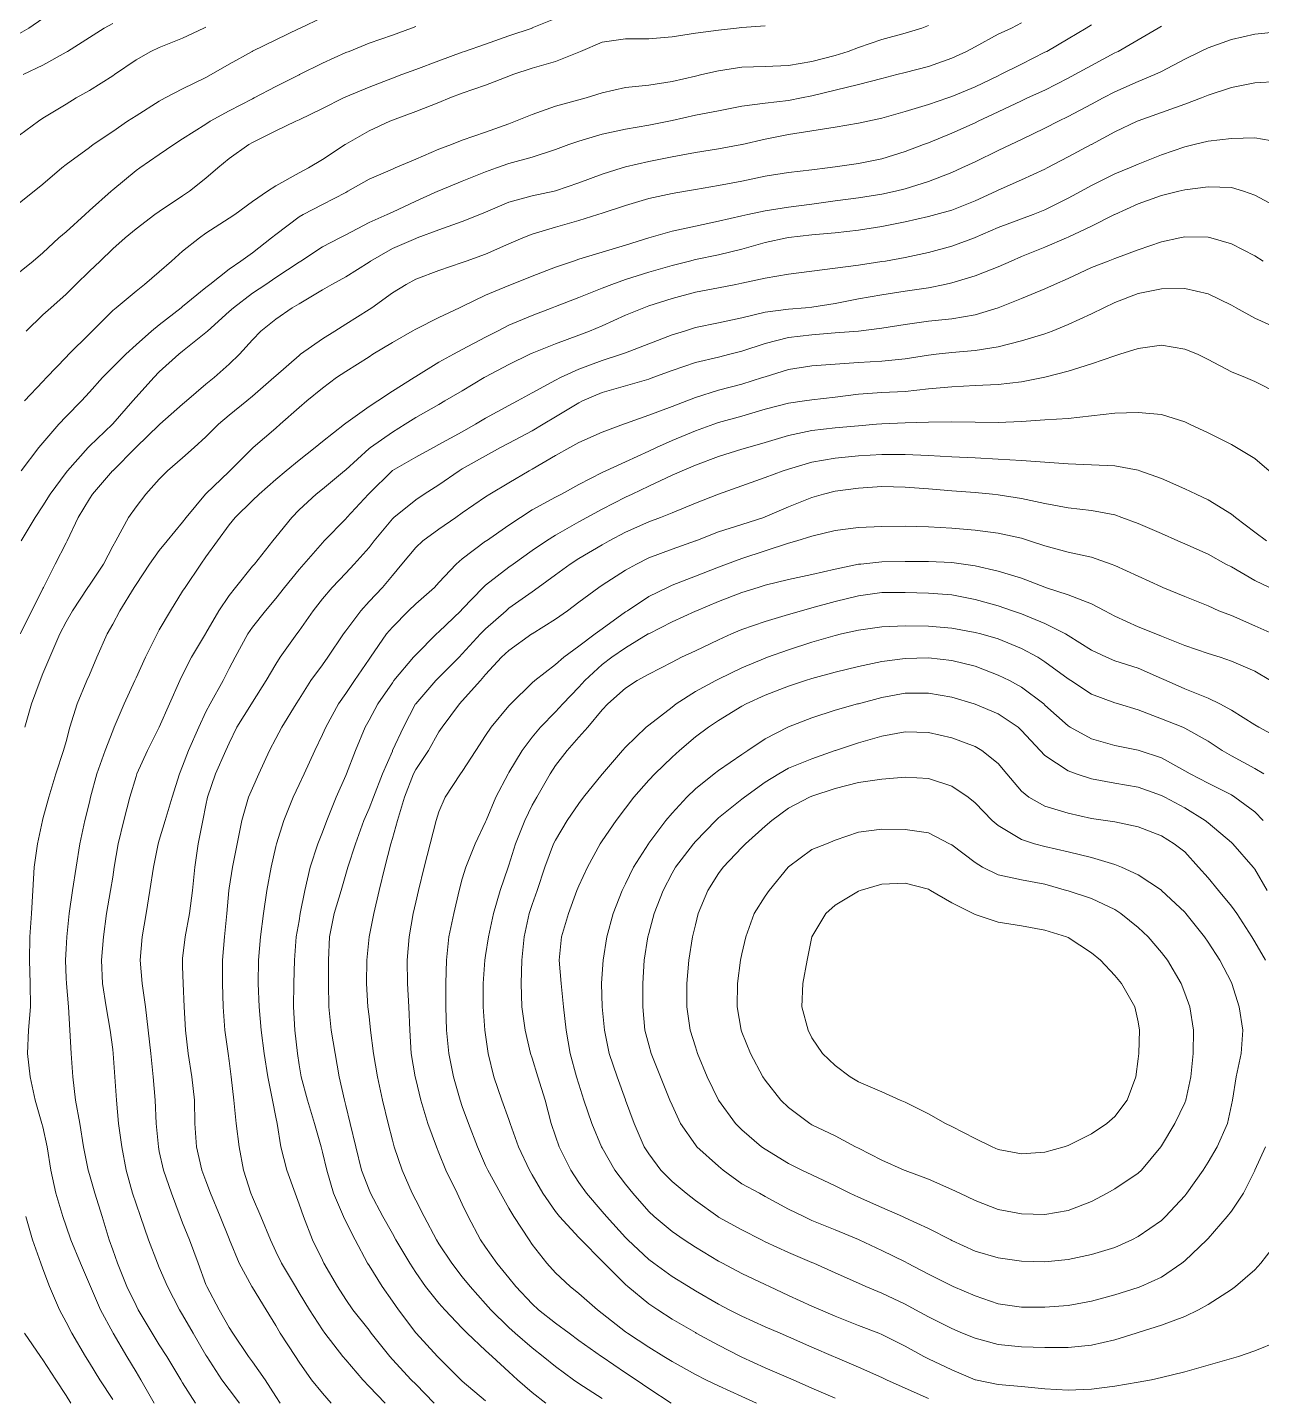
# Model space of a CAD drawing. Header units: centimetres. Extents: x 0 to 642158, y -847 to 649707.
# Drawn here: x 617111.42 to 617137.9, y 620302.39 to 620331.76 of the extents above; entities that cross this region are included whole.
import ezdxf

# ---------------------------------------------------------------- set-up
doc = ezdxf.new("R2010")
doc.units = ezdxf.units.CM
doc.header["$MEASUREMENT"] = 0
doc.layers.add('WAL_topographie 0.5', color=253, linetype='Continuous', lineweight=20)

msp = doc.modelspace()

# ---------------------------------------------------------------- linework, layer by layer
at = {"layer": 'WAL_topographie 0.5'}
for points in [[(617111.25, 620328.003), (617111.566, 620328.25), (617111.75, 620328.404), (617112.157, 620328.75), (617112.25, 620328.819), (617112.75, 620329.189), (617112.831, 620329.25), (617113.25, 620329.534), (617113.569, 620329.75), (617113.75, 620329.867), (617114.25, 620330.182), (617114.374, 620330.25), (617114.75, 620330.446), (617115.25, 620330.691), (617115.359, 620330.75), (617115.75, 620330.976), (617116.245, 620331.25), (617116.25, 620331.253), (617116.75, 620331.496), (617117.25, 620331.739), (617117.271, 620331.75), (617117.75, 620331.976)], [(617111.25, 620331.631), (617111.453, 620331.75), (617111.75, 620331.954)], [(617111.267, 620318.75), (617111.514, 620319.25), (617111.75, 620319.727), (617111.762, 620319.75), (617112.014, 620320.25), (617112.25, 620320.707), (617112.272, 620320.75), (617112.51, 620321.25), (617112.75, 620321.65), (617112.815, 620321.75), (617113.248, 620322.25), (617113.25, 620322.253), (617113.743, 620322.75), (617113.75, 620322.758), (617114.25, 620323.238), (617114.264, 620323.25), (617114.75, 620323.679), (617114.833, 620323.75), (617115.25, 620324.109), (617115.423, 620324.25), (617115.75, 620324.542), (617115.972, 620324.75), (617116.25, 620325.064), (617116.428, 620325.25), (617116.75, 620325.506), (617117.101, 620325.75), (617117.25, 620325.836), (617117.75, 620326.136), (617117.949, 620326.25), (617118.25, 620326.411), (617118.75, 620326.726), (617118.784, 620326.75), (617119.25, 620327.017), (617119.75, 620327.237), (617119.785, 620327.25), (617120.25, 620327.423), (617120.75, 620327.597), (617121.128, 620327.75), (617121.25, 620327.802), (617121.75, 620328.015), (617122.25, 620328.147), (617122.718, 620328.25), (617122.75, 620328.257), (617123.25, 620328.43), (617123.75, 620328.616), (617124.178, 620328.75), (617124.25, 620328.771), (617124.75, 620328.889), (617125.25, 620328.985), (617125.75, 620329.079), (617126.25, 620329.157), (617126.75, 620329.248), (617126.758, 620329.25), (617127.25, 620329.368), (617127.75, 620329.463), (617128.25, 620329.542), (617128.75, 620329.624), (617129.25, 620329.707), (617129.452, 620329.75), (617129.75, 620329.815), (617130.25, 620329.957), (617130.75, 620330.108), (617131.164, 620330.25), (617131.25, 620330.279), (617131.75, 620330.492), (617132.25, 620330.727), (617132.299, 620330.75), (617132.75, 620330.978), (617133.25, 620331.229), (617133.288, 620331.25), (617133.75, 620331.519), (617134.134, 620331.75), (617134.25, 620331.821)], [(617111.285, 620320.75), (617111.585, 620321.25), (617111.75, 620321.498), (617111.906, 620321.75), (617112.25, 620322.216), (617112.277, 620322.25), (617112.724, 620322.75), (617112.75, 620322.776), (617113.243, 620323.25), (617113.25, 620323.257), (617113.679, 620323.75), (617113.75, 620323.83), (617114.132, 620324.25), (617114.25, 620324.372), (617114.666, 620324.75), (617114.75, 620324.818), (617115.25, 620325.221), (617115.28, 620325.25), (617115.75, 620325.666), (617115.838, 620325.75), (617116.25, 620326.064), (617116.536, 620326.25), (617116.75, 620326.399), (617117.25, 620326.727), (617117.288, 620326.75), (617117.75, 620327.053), (617118.126, 620327.25), (617118.25, 620327.313), (617118.75, 620327.575), (617119.138, 620327.75), (617119.25, 620327.803), (617119.75, 620328.034), (617120.226, 620328.25), (617120.25, 620328.261), (617120.75, 620328.465), (617121.25, 620328.666), (617121.482, 620328.75), (617121.75, 620328.846), (617122.25, 620328.983), (617122.75, 620329.141), (617123.037, 620329.25), (617123.25, 620329.325), (617123.75, 620329.472), (617124.25, 620329.582), (617124.75, 620329.665), (617125.181, 620329.75), (617125.25, 620329.764), (617125.75, 620329.878), (617126.25, 620329.974), (617126.75, 620330.071), (617127.25, 620330.141), (617127.75, 620330.196), (617128.03, 620330.25), (617128.25, 620330.293), (617128.75, 620330.415), (617129.25, 620330.536), (617129.75, 620330.669), (617130.075, 620330.75), (617130.25, 620330.793), (617130.75, 620330.925), (617131.25, 620331.103), (617131.568, 620331.25), (617131.75, 620331.346), (617132.25, 620331.616), (617132.536, 620331.75), (617132.75, 620331.864)], [(617111.286, 620322.25), (617111.665, 620322.75), (617111.75, 620322.852), (617112.093, 620323.25), (617112.25, 620323.419), (617112.579, 620323.75), (617112.75, 620323.938), (617113.029, 620324.25), (617113.25, 620324.471), (617113.528, 620324.75), (617113.75, 620324.953), (617114.085, 620325.25), (617114.25, 620325.385), (617114.719, 620325.75), (617114.75, 620325.776), (617115.25, 620326.186), (617115.332, 620326.25), (617115.75, 620326.578), (617116, 620326.75), (617116.25, 620326.927), (617116.656, 620327.25), (617116.75, 620327.324), (617117.25, 620327.702), (617117.333, 620327.75), (617117.75, 620327.966), (617118.25, 620328.225), (617118.296, 620328.25), (617118.75, 620328.511), (617119.25, 620328.724), (617119.311, 620328.75), (617119.75, 620328.935), (617120.25, 620329.154), (617120.517, 620329.25), (617120.75, 620329.341), (617121.25, 620329.519), (617121.75, 620329.698), (617121.891, 620329.75), (617122.25, 620329.896), (617122.75, 620330.074), (617123.25, 620330.208), (617123.41, 620330.25), (617123.75, 620330.358), (617124.25, 620330.474), (617124.75, 620330.521), (617125.25, 620330.602), (617125.75, 620330.719), (617125.889, 620330.75), (617126.25, 620330.833), (617126.75, 620330.908), (617127.25, 620330.922), (617127.75, 620330.946), (617128.25, 620331.034), (617128.75, 620331.16), (617129.03, 620331.25), (617129.25, 620331.33), (617129.75, 620331.506), (617130.25, 620331.638), (617130.607, 620331.75), (617130.75, 620331.806)], [(617111.328, 620330.75), (617111.75, 620330.953), (617112.25, 620331.231), (617112.28, 620331.25), (617112.75, 620331.546), (617113.07, 620331.75), (617113.25, 620331.85)], [(617111.354, 620323.75), (617111.75, 620324.164), (617111.829, 620324.25), (617112.25, 620324.691), (617112.307, 620324.75), (617112.75, 620325.193), (617112.809, 620325.25), (617113.25, 620325.687), (617113.323, 620325.75), (617113.75, 620326.105), (617113.933, 620326.25), (617114.25, 620326.518), (617114.511, 620326.75), (617114.75, 620326.961), (617115.11, 620327.25), (617115.25, 620327.349), (617115.75, 620327.671), (617115.872, 620327.75), (617116.25, 620328.026), (617116.573, 620328.25), (617116.75, 620328.367), (617117.25, 620328.645), (617117.449, 620328.75), (617117.75, 620328.927), (617118.237, 620329.25), (617118.25, 620329.258), (617118.75, 620329.548), (617119.196, 620329.75), (617119.25, 620329.772), (617119.75, 620329.957), (617120.25, 620330.156), (617120.48, 620330.25), (617120.75, 620330.351), (617121.25, 620330.526), (617121.75, 620330.716), (617121.837, 620330.75), (617122.25, 620330.89), (617122.75, 620331.031), (617123.25, 620331.234), (617123.284, 620331.25), (617123.75, 620331.444), (617124.25, 620331.519), (617124.75, 620331.518), (617125.25, 620331.561), (617125.75, 620331.639), (617126.25, 620331.705), (617126.632, 620331.75), (617126.75, 620331.763), (617127.25, 620331.797)], [(617111.392, 620325.25), (617111.75, 620325.595), (617111.919, 620325.75), (617112.25, 620326.043), (617112.46, 620326.25), (617112.75, 620326.536), (617112.983, 620326.75), (617113.25, 620327.013), (617113.515, 620327.25), (617113.75, 620327.442), (617114.153, 620327.75), (617114.25, 620327.817), (617114.75, 620328.147), (617114.895, 620328.25), (617115.25, 620328.526), (617115.505, 620328.75), (617115.75, 620328.952), (617116.171, 620329.25), (617116.25, 620329.296), (617116.75, 620329.543), (617117.176, 620329.75), (617117.25, 620329.784), (617117.75, 620330.023), (617118.2, 620330.25), (617118.25, 620330.272), (617118.75, 620330.485), (617119.25, 620330.677), (617119.45, 620330.75), (617119.75, 620330.861), (617120.25, 620331.047), (617120.75, 620331.232), (617120.8, 620331.25), (617121.25, 620331.407), (617121.75, 620331.585), (617122.247, 620331.75), (617122.25, 620331.751), (617122.75, 620331.954)], [(617111.25, 620326.513), (617111.542, 620326.75), (617111.75, 620326.927), (617112.097, 620327.25), (617112.25, 620327.377), (617112.657, 620327.75), (617112.75, 620327.834), (617113.216, 620328.25), (617113.25, 620328.281), (617113.75, 620328.692), (617113.834, 620328.75), (617114.25, 620329.034), (617114.56, 620329.25), (617114.75, 620329.37), (617115.25, 620329.691), (617115.344, 620329.75), (617115.75, 620329.971), (617116.25, 620330.231), (617116.287, 620330.25), (617116.75, 620330.498), (617117.25, 620330.746), (617117.258, 620330.75), (617117.75, 620330.993), (617118.25, 620331.222), (617118.322, 620331.25), (617118.75, 620331.422), (617119.25, 620331.6), (617119.662, 620331.75), (617119.75, 620331.786)], [(617111.25, 620329.452), (617111.658, 620329.75), (617111.75, 620329.814), (617112.25, 620330.12), (617112.466, 620330.25), (617112.75, 620330.411), (617113.25, 620330.723), (617113.291, 620330.75), (617113.75, 620331.071), (617114.071, 620331.25), (617114.25, 620331.335), (617114.75, 620331.533), (617115.202, 620331.75), (617115.25, 620331.772)], [(617111.362, 620316.75), (617111.511, 620317.25), (617111.69, 620317.75), (617111.75, 620317.899), (617111.898, 620318.25), (617112.117, 620318.75), (617112.25, 620319.01), (617112.384, 620319.25), (617112.718, 620319.75), (617112.75, 620319.799), (617113.051, 620320.25), (617113.25, 620320.632), (617113.314, 620320.75), (617113.592, 620321.25), (617113.75, 620321.476), (617113.964, 620321.75), (617114.25, 620322.069), (617114.426, 620322.25), (617114.75, 620322.53), (617114.996, 620322.75), (617115.25, 620322.977), (617115.522, 620323.25), (617115.75, 620323.446), (617116.126, 620323.75), (617116.25, 620323.849), (617116.707, 620324.25), (617116.75, 620324.292), (617117.25, 620324.727), (617117.281, 620324.75), (617117.75, 620325.085), (617118.014, 620325.25), (617118.25, 620325.398), (617118.75, 620325.709), (617118.812, 620325.75), (617119.25, 620326.072), (617119.544, 620326.25), (617119.75, 620326.36), (617120.25, 620326.547), (617120.75, 620326.718), (617120.835, 620326.75), (617121.25, 620326.897), (617121.75, 620327.119), (617122.051, 620327.25), (617122.25, 620327.33), (617122.75, 620327.475), (617123.25, 620327.619), (617123.659, 620327.75), (617123.75, 620327.78), (617124.25, 620327.944), (617124.75, 620328.095), (617125.25, 620328.197), (617125.542, 620328.25), (617125.75, 620328.287), (617126.25, 620328.375), (617126.75, 620328.466), (617127.25, 620328.57), (617127.75, 620328.649), (617128.25, 620328.707), (617128.588, 620328.75), (617128.75, 620328.773), (617129.25, 620328.843), (617129.75, 620328.944), (617130.25, 620329.1), (617130.644, 620329.25), (617130.75, 620329.289), (617131.25, 620329.492), (617131.75, 620329.715), (617131.821, 620329.75), (617132.25, 620329.951), (617132.75, 620330.191), (617132.878, 620330.25), (617133.25, 620330.419), (617133.75, 620330.674), (617133.894, 620330.75), (617134.25, 620330.948), (617134.75, 620331.215), (617134.818, 620331.25), (617135.25, 620331.496), (617135.68, 620331.75), (617135.75, 620331.789)], [(617114.141, 620302.25), (617113.852, 620302.75), (617113.75, 620302.922), (617113.552, 620303.25), (617113.259, 620303.75), (617113.25, 620303.767), (617112.985, 620304.25), (617112.771, 620304.75), (617112.75, 620304.804), (617112.561, 620305.25), (617112.354, 620305.75), (617112.25, 620306.047), (617112.18, 620306.25), (617112.029, 620306.75), (617111.919, 620307.25), (617111.842, 620307.75), (617111.75, 620308.177), (617111.732, 620308.25), (617111.588, 620308.75), (617111.476, 620309.25), (617111.421, 620309.75), (617111.442, 620310.25), (617111.484, 620310.75), (617111.482, 620311.25), (617111.465, 620311.75), (617111.475, 620312.25), (617111.506, 620312.75), (617111.533, 620313.25), (617111.564, 620313.75), (617111.633, 620314.25), (617111.741, 620314.75), (617111.75, 620314.785), (617111.876, 620315.25), (617112.031, 620315.75), (617112.197, 620316.25), (617112.25, 620316.444), (617112.333, 620316.75), (617112.489, 620317.25), (617112.698, 620317.75), (617112.75, 620317.876), (617112.91, 620318.25), (617113.132, 620318.75), (617113.25, 620318.963), (617113.404, 620319.25), (617113.711, 620319.75), (617113.75, 620319.814), (617114.037, 620320.25), (617114.25, 620320.539), (617114.419, 620320.75), (617114.75, 620321.15), (617114.824, 620321.25), (617115.24, 620321.75), (617115.25, 620321.76), (617115.75, 620322.239), (617115.762, 620322.25), (617116.25, 620322.74), (617116.262, 620322.75), (617116.75, 620323.167), (617116.846, 620323.25), (617117.25, 620323.609), (617117.414, 620323.75), (617117.75, 620324.027), (617118.052, 620324.25), (617118.25, 620324.383), (617118.75, 620324.698), (617118.833, 620324.75), (617119.25, 620325.005), (617119.674, 620325.25), (617119.75, 620325.293), (617120.25, 620325.538), (617120.69, 620325.75), (617120.75, 620325.778), (617121.25, 620326.018), (617121.75, 620326.227), (617121.809, 620326.25), (617122.25, 620326.428), (617122.75, 620326.619), (617123.134, 620326.75), (617123.25, 620326.788), (617123.75, 620326.942), (617124.25, 620327.09), (617124.75, 620327.249), (617124.754, 620327.25), (617125.25, 620327.392), (617125.75, 620327.5), (617126.25, 620327.609), (617126.75, 620327.722), (617126.878, 620327.75), (617127.25, 620327.828), (617127.75, 620327.905), (617128.25, 620327.968), (617128.75, 620328.041), (617129.25, 620328.108), (617129.75, 620328.184), (617130.047, 620328.25), (617130.25, 620328.302), (617130.75, 620328.46), (617131.25, 620328.654), (617131.464, 620328.75), (617131.75, 620328.883), (617132.25, 620329.125), (617132.516, 620329.25), (617132.75, 620329.36), (617133.25, 620329.599), (617133.542, 620329.75), (617133.75, 620329.853), (617134.25, 620330.119), (617134.498, 620330.25), (617134.75, 620330.378), (617135.25, 620330.601), (617135.605, 620330.75), (617135.75, 620330.821), (617136.25, 620331.084), (617136.587, 620331.25), (617136.75, 620331.329), (617137.25, 620331.501), (617137.75, 620331.619), (617138.25, 620331.666)], [(617115.024, 620302.25), (617114.75, 620302.687), (617114.713, 620302.75), (617114.409, 620303.25), (617114.25, 620303.497), (617114.094, 620303.75), (617113.797, 620304.25), (617113.75, 620304.341), (617113.556, 620304.75), (617113.35, 620305.25), (617113.25, 620305.534), (617113.176, 620305.75), (617113.023, 620306.25), (617112.864, 620306.75), (617112.75, 620307.152), (617112.723, 620307.25), (617112.626, 620307.75), (617112.541, 620308.25), (617112.455, 620308.75), (617112.393, 620309.25), (617112.359, 620309.75), (617112.33, 620310.25), (617112.298, 620310.75), (617112.255, 620311.25), (617112.25, 620311.364), (617112.234, 620311.75), (617112.25, 620311.993), (617112.267, 620312.25), (617112.319, 620312.75), (617112.387, 620313.25), (617112.466, 620313.75), (617112.546, 620314.25), (617112.655, 620314.75), (617112.75, 620315.141), (617112.774, 620315.25), (617112.909, 620315.75), (617113.088, 620316.25), (617113.25, 620316.673), (617113.283, 620316.75), (617113.495, 620317.25), (617113.723, 620317.75), (617113.75, 620317.808), (617113.951, 620318.25), (617114.204, 620318.75), (617114.25, 620318.836), (617114.491, 620319.25), (617114.75, 620319.666), (617114.801, 620319.75), (617115.142, 620320.25), (617115.25, 620320.402), (617115.499, 620320.75), (617115.75, 620321.095), (617115.877, 620321.25), (617116.25, 620321.613), (617116.389, 620321.75), (617116.75, 620322.064), (617116.97, 620322.25), (617117.25, 620322.482), (617117.591, 620322.75), (617117.75, 620322.883), (617118.223, 620323.25), (617118.25, 620323.271), (617118.75, 620323.627), (617118.935, 620323.75), (617119.25, 620323.961), (617119.716, 620324.25), (617119.75, 620324.272), (617120.25, 620324.579), (617120.561, 620324.75), (617120.75, 620324.85), (617121.25, 620325.116), (617121.508, 620325.25), (617121.75, 620325.375), (617122.25, 620325.586), (617122.681, 620325.75), (617122.75, 620325.776), (617123.25, 620325.967), (617123.75, 620326.167), (617123.96, 620326.25), (617124.25, 620326.353), (617124.75, 620326.512), (617125.25, 620326.656), (617125.627, 620326.75), (617125.75, 620326.781), (617126.25, 620326.885), (617126.75, 620327.005), (617127.25, 620327.146), (617127.716, 620327.25), (617127.75, 620327.256), (617128.25, 620327.311), (617128.75, 620327.354), (617129.25, 620327.414), (617129.75, 620327.495), (617130.25, 620327.592), (617130.75, 620327.706), (617130.912, 620327.75), (617131.25, 620327.845), (617131.75, 620328.046), (617132.205, 620328.25), (617132.25, 620328.271), (617132.75, 620328.494), (617133.25, 620328.725), (617133.298, 620328.75), (617133.75, 620328.985), (617134.242, 620329.25), (617134.25, 620329.254), (617134.75, 620329.52), (617135.23, 620329.75), (617135.25, 620329.759), (617135.75, 620329.935), (617136.25, 620330.115), (617136.611, 620330.25), (617136.75, 620330.309), (617137.25, 620330.473), (617137.75, 620330.577), (617138.25, 620330.604)], [(617115.971, 620302.25), (617115.75, 620302.541), (617115.594, 620302.75), (617115.267, 620303.25), (617115.25, 620303.279), (617114.974, 620303.75), (617114.75, 620304.143), (617114.685, 620304.25), (617114.424, 620304.75), (617114.25, 620305.155), (617114.209, 620305.25), (617114.018, 620305.75), (617113.846, 620306.25), (617113.75, 620306.524), (617113.674, 620306.75), (617113.536, 620307.25), (617113.443, 620307.75), (617113.374, 620308.25), (617113.329, 620308.75), (617113.297, 620309.25), (617113.26, 620309.75), (617113.25, 620309.835), (617113.198, 620310.25), (617113.107, 620310.75), (617113.028, 620311.25), (617113.011, 620311.75), (617113.053, 620312.25), (617113.12, 620312.75), (617113.205, 620313.25), (617113.25, 620313.532), (617113.284, 620313.75), (617113.368, 620314.25), (617113.486, 620314.75), (617113.617, 620315.25), (617113.75, 620315.691), (617113.77, 620315.75), (617113.996, 620316.25), (617114.25, 620316.75), (617114.25, 620316.75), (617114.47, 620317.25), (617114.69, 620317.75), (617114.75, 620317.874), (617114.94, 620318.25), (617115.237, 620318.75), (617115.25, 620318.77), (617115.529, 620319.25), (617115.75, 620319.576), (617115.883, 620319.75), (617116.25, 620320.202), (617116.289, 620320.25), (617116.687, 620320.75), (617116.75, 620320.824), (617117.094, 620321.25), (617117.25, 620321.413), (617117.612, 620321.75), (617117.75, 620321.859), (617118.221, 620322.25), (617118.25, 620322.274), (617118.75, 620322.726), (617118.781, 620322.75), (617119.25, 620323.08), (617119.527, 620323.25), (617119.75, 620323.397), (617120.25, 620323.677), (617120.377, 620323.75), (617120.75, 620323.969), (617121.216, 620324.25), (617121.25, 620324.269), (617121.75, 620324.535), (617122.2, 620324.75), (617122.25, 620324.773), (617122.75, 620324.972), (617123.25, 620325.162), (617123.479, 620325.25), (617123.75, 620325.363), (617124.25, 620325.587), (617124.642, 620325.75), (617124.75, 620325.79), (617125.25, 620325.951), (617125.75, 620326.081), (617126.25, 620326.176), (617126.619, 620326.25), (617126.75, 620326.276), (617127.25, 620326.381), (617127.75, 620326.467), (617128.25, 620326.536), (617128.75, 620326.601), (617129.25, 620326.665), (617129.75, 620326.738), (617129.829, 620326.75), (617130.25, 620326.824), (617130.75, 620326.932), (617131.25, 620327.07), (617131.742, 620327.25), (617131.75, 620327.253), (617132.25, 620327.469), (617132.75, 620327.658), (617132.997, 620327.75), (617133.25, 620327.85), (617133.75, 620328.099), (617134.025, 620328.25), (617134.25, 620328.375), (617134.75, 620328.62), (617135.063, 620328.75), (617135.25, 620328.833), (617135.75, 620329.033), (617136.25, 620329.201), (617136.455, 620329.25), (617136.75, 620329.322), (617137.25, 620329.383), (617137.75, 620329.392), (617138.25, 620329.311)], [(617116.846, 620302.25), (617116.75, 620302.391), (617116.521, 620302.75), (617116.25, 620303.136), (617116.164, 620303.25), (617115.826, 620303.75), (617115.75, 620303.868), (617115.531, 620304.25), (617115.267, 620304.75), (617115.25, 620304.793), (617115.08, 620305.25), (617114.896, 620305.75), (617114.75, 620306.118), (617114.698, 620306.25), (617114.51, 620306.75), (617114.34, 620307.25), (617114.25, 620307.649), (617114.229, 620307.75), (617114.182, 620308.25), (617114.158, 620308.75), (617114.121, 620309.25), (617114.069, 620309.75), (617114.009, 620310.25), (617113.951, 620310.75), (617113.881, 620311.25), (617113.838, 620311.75), (617113.88, 620312.25), (617113.968, 620312.75), (617114.045, 620313.25), (617114.122, 620313.75), (617114.227, 620314.25), (617114.25, 620314.323), (617114.372, 620314.75), (617114.523, 620315.25), (617114.681, 620315.75), (617114.75, 620315.917), (617114.878, 620316.25), (617115.095, 620316.75), (617115.25, 620317.077), (617115.338, 620317.25), (617115.617, 620317.75), (617115.75, 620318.01), (617115.874, 620318.25), (617116.151, 620318.75), (617116.25, 620318.895), (617116.53, 620319.25), (617116.75, 620319.513), (617116.936, 620319.75), (617117.25, 620320.135), (617117.351, 620320.25), (617117.75, 620320.709), (617117.788, 620320.75), (617118.25, 620321.221), (617118.276, 620321.25), (617118.739, 620321.75), (617118.75, 620321.762), (617119.245, 620322.25), (617119.25, 620322.254), (617119.75, 620322.542), (617120.133, 620322.75), (617120.25, 620322.812), (617120.75, 620323.089), (617121.031, 620323.25), (617121.25, 620323.383), (617121.75, 620323.65), (617121.937, 620323.75), (617122.25, 620323.923), (617122.75, 620324.194), (617122.856, 620324.25), (617123.25, 620324.435), (617123.75, 620324.619), (617124.164, 620324.75), (617124.25, 620324.782), (617124.75, 620324.976), (617125.25, 620325.166), (617125.52, 620325.25), (617125.75, 620325.322), (617126.25, 620325.424), (617126.75, 620325.532), (617127.25, 620325.651), (617127.75, 620325.718), (617128.112, 620325.75), (617128.25, 620325.764), (617128.75, 620325.842), (617129.25, 620325.937), (617129.75, 620326.028), (617130.25, 620326.107), (617130.75, 620326.18), (617131.101, 620326.25), (617131.25, 620326.283), (617131.75, 620326.431), (617132.25, 620326.626), (617132.524, 620326.75), (617132.75, 620326.849), (617133.25, 620327.052), (617133.716, 620327.25), (617133.75, 620327.264), (617134.25, 620327.498), (617134.744, 620327.75), (617134.75, 620327.753), (617135.25, 620327.979), (617135.75, 620328.16), (617136.125, 620328.25), (617136.25, 620328.28), (617136.75, 620328.346), (617137.25, 620328.327), (617137.509, 620328.25), (617137.75, 620328.166), (617138.25, 620327.899)], [(617117.939, 620302.25), (617117.75, 620302.461), (617117.512, 620302.75), (617117.25, 620303.125), (617117.169, 620303.25), (617116.844, 620303.75), (617116.75, 620303.914), (617116.545, 620304.25), (617116.25, 620304.728), (617116.237, 620304.75), (617115.962, 620305.25), (617115.759, 620305.75), (617115.75, 620305.771), (617115.558, 620306.25), (617115.349, 620306.75), (617115.25, 620307.017), (617115.163, 620307.25), (617115.045, 620307.75), (617115.011, 620308.25), (617115.002, 620308.75), (617114.947, 620309.25), (617114.867, 620309.75), (617114.809, 620310.25), (617114.786, 620310.75), (617114.762, 620311.25), (617114.75, 620311.617), (617114.745, 620311.75), (617114.75, 620311.787), (617114.806, 620312.25), (617114.896, 620312.75), (617114.96, 620313.25), (617115.014, 620313.75), (617115.086, 620314.25), (617115.181, 620314.75), (617115.25, 620315.08), (617115.287, 620315.25), (617115.458, 620315.75), (617115.678, 620316.25), (617115.75, 620316.41), (617115.915, 620316.75), (617116.226, 620317.25), (617116.25, 620317.289), (617116.545, 620317.75), (617116.75, 620318.099), (617116.845, 620318.25), (617117.2, 620318.75), (617117.25, 620318.817), (617117.549, 620319.25), (617117.75, 620319.505), (617117.959, 620319.75), (617118.25, 620320.052), (617118.432, 620320.25), (617118.75, 620320.609), (617118.86, 620320.75), (617119.25, 620321.219), (617119.283, 620321.25), (617119.75, 620321.631), (617119.935, 620321.75), (617120.25, 620321.948), (617120.683, 620322.25), (617120.75, 620322.291), (617121.25, 620322.574), (617121.571, 620322.75), (617121.75, 620322.845), (617122.25, 620323.111), (617122.487, 620323.25), (617122.75, 620323.406), (617123.25, 620323.708), (617123.332, 620323.75), (617123.75, 620323.934), (617124.25, 620324.077), (617124.75, 620324.217), (617124.839, 620324.25), (617125.25, 620324.403), (617125.75, 620324.573), (617126.25, 620324.689), (617126.488, 620324.75), (617126.75, 620324.816), (617127.25, 620324.983), (617127.75, 620325.108), (617128.25, 620325.169), (617128.75, 620325.209), (617129.25, 620325.25), (617129.25, 620325.25), (617129.75, 620325.309), (617130.25, 620325.389), (617130.75, 620325.461), (617131.25, 620325.512), (617131.75, 620325.595), (617132.25, 620325.75), (617132.25, 620325.75), (617132.75, 620325.947), (617133.25, 620326.153), (617133.457, 620326.25), (617133.75, 620326.38), (617134.25, 620326.61), (617134.604, 620326.75), (617134.75, 620326.807), (617135.25, 620326.993), (617135.75, 620327.163), (617136.145, 620327.25), (617136.25, 620327.274), (617136.75, 620327.265), (617136.809, 620327.25), (617137.25, 620327.121), (617137.75, 620326.865), (617137.933, 620326.75)], [(617119.097, 620302.25), (617118.75, 620302.607), (617118.614, 620302.75), (617118.25, 620303.174), (617118.189, 620303.25), (617117.802, 620303.75), (617117.75, 620303.821), (617117.471, 620304.25), (617117.25, 620304.615), (617117.168, 620304.75), (617116.87, 620305.25), (617116.75, 620305.501), (617116.632, 620305.75), (617116.431, 620306.25), (617116.25, 620306.668), (617116.215, 620306.75), (617116.058, 620307.25), (617115.963, 620307.75), (617115.901, 620308.25), (617115.851, 620308.75), (617115.794, 620309.25), (617115.75, 620309.591), (617115.728, 620309.75), (617115.658, 620310.25), (617115.618, 620310.75), (617115.603, 620311.25), (617115.608, 620311.75), (617115.647, 620312.25), (617115.696, 620312.75), (617115.743, 620313.25), (617115.75, 620313.299), (617115.818, 620313.75), (617115.918, 620314.25), (617116.019, 620314.75), (617116.165, 620315.25), (617116.25, 620315.445), (617116.388, 620315.75), (617116.614, 620316.25), (617116.75, 620316.51), (617116.878, 620316.75), (617117.189, 620317.25), (617117.25, 620317.35), (617117.503, 620317.75), (617117.75, 620318.091), (617117.862, 620318.25), (617118.202, 620318.75), (617118.25, 620318.818), (617118.572, 620319.25), (617118.75, 620319.445), (617119.039, 620319.75), (617119.25, 620320.008), (617119.455, 620320.25), (617119.75, 620320.604), (617119.903, 620320.75), (617120.25, 620320.998), (617120.61, 620321.25), (617120.75, 620321.347), (617121.25, 620321.692), (617121.34, 620321.75), (617121.75, 620321.993), (617122.183, 620322.25), (617122.25, 620322.288), (617122.75, 620322.576), (617123.06, 620322.75), (617123.25, 620322.855), (617123.75, 620323.08), (617124.208, 620323.25), (617124.25, 620323.265), (617124.75, 620323.442), (617125.25, 620323.627), (617125.564, 620323.75), (617125.75, 620323.824), (617126.25, 620323.98), (617126.75, 620324.108), (617127.194, 620324.25), (617127.25, 620324.269), (617127.75, 620324.422), (617128.25, 620324.5), (617128.75, 620324.539), (617129.25, 620324.571), (617129.75, 620324.601), (617130.25, 620324.651), (617130.75, 620324.731), (617130.914, 620324.75), (617131.25, 620324.788), (617131.75, 620324.829), (617132.25, 620324.909), (617132.75, 620325.037), (617133.25, 620325.192), (617133.406, 620325.25), (617133.75, 620325.388), (617134.25, 620325.622), (617134.513, 620325.75), (617134.75, 620325.861), (617135.25, 620326.052), (617135.75, 620326.158), (617136.25, 620326.163), (617136.75, 620326.045), (617137.25, 620325.808), (617137.351, 620325.75), (617137.75, 620325.525), (617138.25, 620325.303)], [(617120.145, 620302.25), (617119.75, 620302.652), (617119.654, 620302.75), (617119.25, 620303.186), (617119.193, 620303.25), (617118.797, 620303.75), (617118.75, 620303.815), (617118.404, 620304.25), (617118.25, 620304.475), (617118.075, 620304.75), (617117.782, 620305.25), (617117.75, 620305.313), (617117.533, 620305.75), (617117.344, 620306.25), (617117.25, 620306.519), (617117.164, 620306.75), (617116.988, 620307.25), (617116.858, 620307.75), (617116.776, 620308.25), (617116.75, 620308.383), (617116.68, 620308.75), (617116.575, 620309.25), (617116.499, 620309.75), (617116.437, 620310.25), (617116.391, 620310.75), (617116.367, 620311.25), (617116.378, 620311.75), (617116.424, 620312.25), (617116.483, 620312.75), (617116.558, 620313.25), (617116.652, 620313.75), (617116.75, 620314.193), (617116.763, 620314.25), (617116.92, 620314.75), (617117.12, 620315.25), (617117.25, 620315.524), (617117.355, 620315.75), (617117.584, 620316.25), (617117.75, 620316.592), (617117.821, 620316.75), (617118.097, 620317.25), (617118.25, 620317.473), (617118.437, 620317.75), (617118.75, 620318.209), (617118.779, 620318.25), (617119.127, 620318.75), (617119.25, 620318.895), (617119.599, 620319.25), (617119.75, 620319.396), (617120.151, 620319.75), (617120.25, 620319.853), (617120.622, 620320.25), (617120.75, 620320.365), (617121.25, 620320.738), (617121.267, 620320.75), (617121.75, 620321.084), (617121.996, 620321.25), (617122.25, 620321.412), (617122.75, 620321.685), (617122.876, 620321.75), (617123.25, 620321.954), (617123.75, 620322.211), (617123.833, 620322.25), (617124.25, 620322.441), (617124.75, 620322.67), (617124.918, 620322.75), (617125.25, 620322.901), (617125.75, 620323.109), (617126.144, 620323.25), (617126.25, 620323.287), (617126.75, 620323.424), (617127.25, 620323.57), (617127.75, 620323.699), (617128.089, 620323.75), (617128.25, 620323.775), (617128.75, 620323.834), (617129.25, 620323.894), (617129.75, 620323.929), (617130.25, 620323.953), (617130.75, 620324.006), (617131.25, 620324.056), (617131.75, 620324.08), (617132.25, 620324.105), (617132.75, 620324.158), (617133.212, 620324.25), (617133.25, 620324.258), (617133.75, 620324.391), (617134.25, 620324.544), (617134.75, 620324.716), (617134.859, 620324.75), (617135.25, 620324.875), (617135.75, 620324.943), (617136.25, 620324.864), (617136.524, 620324.75), (617136.75, 620324.639), (617137.25, 620324.377), (617137.551, 620324.25), (617137.75, 620324.168), (617138.25, 620323.914)], [(617121.25, 620302.295), (617120.75, 620302.723), (617120.722, 620302.75), (617120.25, 620303.218), (617120.219, 620303.25), (617119.758, 620303.75), (617119.75, 620303.759), (617119.379, 620304.25), (617119.25, 620304.434), (617119.029, 620304.75), (617118.75, 620305.199), (617118.719, 620305.25), (617118.448, 620305.75), (617118.25, 620306.145), (617118.201, 620306.25), (617117.987, 620306.75), (617117.841, 620307.25), (617117.75, 620307.635), (617117.719, 620307.75), (617117.576, 620308.25), (617117.431, 620308.75), (617117.295, 620309.25), (617117.25, 620309.509), (617117.212, 620309.75), (617117.155, 620310.25), (617117.126, 620310.75), (617117.133, 620311.25), (617117.147, 620311.75), (617117.189, 620312.25), (617117.25, 620312.599), (617117.275, 620312.75), (617117.371, 620313.25), (617117.483, 620313.75), (617117.649, 620314.25), (617117.75, 620314.501), (617117.843, 620314.75), (617118.041, 620315.25), (617118.25, 620315.716), (617118.265, 620315.75), (617118.46, 620316.25), (617118.666, 620316.75), (617118.75, 620316.9), (617118.941, 620317.25), (617119.25, 620317.704), (617119.282, 620317.75), (617119.706, 620318.25), (617119.75, 620318.301), (617120.197, 620318.75), (617120.25, 620318.797), (617120.718, 620319.25), (617120.75, 620319.281), (617121.2, 620319.75), (617121.25, 620319.798), (617121.75, 620320.184), (617121.843, 620320.25), (617122.25, 620320.541), (617122.556, 620320.75), (617122.75, 620320.872), (617123.25, 620321.157), (617123.42, 620321.25), (617123.75, 620321.429), (617124.25, 620321.685), (617124.392, 620321.75), (617124.75, 620321.919), (617125.25, 620322.157), (617125.464, 620322.25), (617125.75, 620322.37), (617126.25, 620322.555), (617126.75, 620322.712), (617126.875, 620322.75), (617127.25, 620322.859), (617127.75, 620323.006), (617128.25, 620323.113), (617128.75, 620323.171), (617129.25, 620323.218), (617129.635, 620323.25), (617129.75, 620323.26), (617130.25, 620323.282), (617130.75, 620323.298), (617131.25, 620323.303), (617131.75, 620323.291), (617132.25, 620323.289), (617132.75, 620323.31), (617133.25, 620323.341), (617133.75, 620323.376), (617134.25, 620323.431), (617134.75, 620323.49), (617135.25, 620323.505), (617135.75, 620323.458), (617136.25, 620323.3), (617136.352, 620323.25), (617136.75, 620323.063), (617137.25, 620322.814), (617137.359, 620322.75), (617137.75, 620322.512), (617138.061, 620322.25)], [(617122.541, 620302.25), (617122.25, 620302.478), (617121.936, 620302.75), (617121.75, 620302.919), (617121.388, 620303.25), (617121.25, 620303.375), (617120.853, 620303.75), (617120.75, 620303.856), (617120.374, 620304.25), (617120.25, 620304.392), (617119.963, 620304.75), (617119.75, 620305.054), (617119.621, 620305.25), (617119.324, 620305.75), (617119.25, 620305.885), (617119.047, 620306.25), (617118.781, 620306.75), (617118.75, 620306.823), (617118.59, 620307.25), (617118.468, 620307.75), (617118.346, 620308.25), (617118.25, 620308.635), (617118.221, 620308.75), (617118.111, 620309.25), (617118.019, 620309.75), (617117.938, 620310.25), (617117.888, 620310.75), (617117.883, 620311.25), (617117.881, 620311.75), (617117.9, 620312.25), (617118.001, 620312.75), (617118.148, 620313.25), (617118.25, 620313.599), (617118.293, 620313.75), (617118.457, 620314.25), (617118.641, 620314.75), (617118.75, 620315.007), (617118.842, 620315.25), (617119.04, 620315.75), (617119.25, 620316.238), (617119.255, 620316.25), (617119.485, 620316.75), (617119.747, 620317.25), (617119.75, 620317.254), (617120.182, 620317.75), (617120.25, 620317.817), (617120.68, 620318.25), (617120.75, 620318.322), (617121.144, 620318.75), (617121.25, 620318.86), (617121.688, 620319.25), (617121.75, 620319.303), (617122.25, 620319.657), (617122.379, 620319.75), (617122.75, 620320.019), (617123.066, 620320.25), (617123.25, 620320.37), (617123.75, 620320.663), (617123.902, 620320.75), (617124.25, 620320.935), (617124.75, 620321.156), (617125.003, 620321.25), (617125.25, 620321.35), (617125.75, 620321.558), (617126.25, 620321.75), (617126.25, 620321.75), (617126.75, 620321.928), (617127.25, 620322.106), (617127.635, 620322.25), (617127.75, 620322.287), (617128.25, 620322.438), (617128.75, 620322.524), (617129.25, 620322.569), (617129.75, 620322.6), (617130.25, 620322.602), (617130.75, 620322.577), (617131.25, 620322.552), (617131.75, 620322.53), (617132.25, 620322.502), (617132.75, 620322.47), (617133.25, 620322.438), (617133.75, 620322.402), (617134.25, 620322.377), (617134.75, 620322.359), (617135.25, 620322.263), (617135.289, 620322.25), (617135.75, 620322.084), (617136.25, 620321.866), (617136.493, 620321.75), (617136.75, 620321.628), (617137.25, 620321.321), (617137.34, 620321.25), (617137.75, 620320.936), (617138.006, 620320.75)], [(617123.75, 620302.348), (617123.25, 620302.673), (617123.139, 620302.75), (617122.75, 620303.035), (617122.488, 620303.25), (617122.25, 620303.437), (617121.885, 620303.75), (617121.75, 620303.871), (617121.363, 620304.25), (617121.25, 620304.376), (617120.919, 620304.75), (617120.75, 620304.957), (617120.522, 620305.25), (617120.25, 620305.663), (617120.195, 620305.75), (617119.929, 620306.25), (617119.75, 620306.602), (617119.676, 620306.75), (617119.458, 620307.25), (617119.289, 620307.75), (617119.25, 620307.891), (617119.158, 620308.25), (617119.039, 620308.75), (617118.931, 620309.25), (617118.847, 620309.75), (617118.784, 620310.25), (617118.75, 620310.546), (617118.726, 620310.75), (617118.692, 620311.25), (617118.7, 620311.75), (617118.75, 620312.25), (617118.75, 620312.25), (617118.85, 620312.75), (617118.969, 620313.25), (617119.085, 620313.75), (617119.216, 620314.25), (617119.25, 620314.361), (617119.362, 620314.75), (617119.513, 620315.25), (617119.704, 620315.75), (617119.75, 620315.841), (617120.022, 620316.25), (617120.25, 620316.652), (617120.315, 620316.75), (617120.687, 620317.25), (617120.75, 620317.315), (617121.137, 620317.75), (617121.25, 620317.879), (617121.594, 620318.25), (617121.75, 620318.399), (617122.242, 620318.75), (617122.25, 620318.756), (617122.75, 620319.066), (617123.01, 620319.25), (617123.25, 620319.432), (617123.676, 620319.75), (617123.75, 620319.799), (617124.25, 620320.118), (617124.484, 620320.25), (617124.75, 620320.384), (617125.25, 620320.57), (617125.75, 620320.746), (617125.76, 620320.75), (617126.25, 620320.941), (617126.75, 620321.099), (617127.218, 620321.25), (617127.25, 620321.262), (617127.75, 620321.479), (617128.25, 620321.678), (617128.496, 620321.75), (617128.75, 620321.817), (617129.25, 620321.882), (617129.75, 620321.911), (617130.25, 620321.903), (617130.75, 620321.862), (617131.25, 620321.82), (617131.75, 620321.783), (617132.122, 620321.75), (617132.25, 620321.738), (617132.75, 620321.657), (617133.25, 620321.547), (617133.75, 620321.455), (617134.25, 620321.398), (617134.75, 620321.305), (617134.903, 620321.25), (617135.25, 620321.118), (617135.75, 620320.906), (617136.102, 620320.75), (617136.25, 620320.687), (617136.75, 620320.461), (617137.133, 620320.25), (617137.25, 620320.19), (617137.75, 620319.901), (617138.066, 620319.75)], [(617125.23, 620302.25), (617124.75, 620302.566), (617124.478, 620302.75), (617124.25, 620302.901), (617123.75, 620303.241), (617123.737, 620303.25), (617123.25, 620303.595), (617123.041, 620303.75), (617122.75, 620303.965), (617122.388, 620304.25), (617122.25, 620304.377), (617121.899, 620304.75), (617121.75, 620304.935), (617121.492, 620305.25), (617121.25, 620305.592), (617121.142, 620305.75), (617120.877, 620306.25), (617120.75, 620306.515), (617120.639, 620306.75), (617120.4, 620307.25), (617120.25, 620307.616), (617120.196, 620307.75), (617120.012, 620308.25), (617119.859, 620308.75), (617119.75, 620309.198), (617119.738, 620309.25), (617119.656, 620309.75), (617119.621, 620310.25), (617119.6, 620310.75), (617119.572, 620311.25), (617119.565, 620311.75), (617119.608, 620312.25), (617119.697, 620312.75), (617119.75, 620312.993), (617119.808, 620313.25), (617119.933, 620313.75), (617120.062, 620314.25), (617120.192, 620314.75), (617120.25, 620314.935), (617120.384, 620315.25), (617120.714, 620315.75), (617120.75, 620315.8), (617121.038, 620316.25), (617121.25, 620316.57), (617121.372, 620316.75), (617121.75, 620317.207), (617121.79, 620317.25), (617122.25, 620317.7), (617122.306, 620317.75), (617122.75, 620318.092), (617122.929, 620318.25), (617123.25, 620318.489), (617123.602, 620318.75), (617123.75, 620318.861), (617124.25, 620319.222), (617124.293, 620319.25), (617124.75, 620319.554), (617125.153, 620319.75), (617125.25, 620319.795), (617125.75, 620319.989), (617126.25, 620320.185), (617126.421, 620320.25), (617126.75, 620320.373), (617127.25, 620320.533), (617127.75, 620320.7), (617127.927, 620320.75), (617128.25, 620320.849), (617128.75, 620320.968), (617129.25, 620321.032), (617129.75, 620321.054), (617130.25, 620321.065), (617130.75, 620321.051), (617131.25, 620321.018), (617131.75, 620320.977), (617132.25, 620320.915), (617132.75, 620320.804), (617132.92, 620320.75), (617133.25, 620320.639), (617133.75, 620320.506), (617134.25, 620320.397), (617134.668, 620320.25), (617134.75, 620320.219), (617135.25, 620319.993), (617135.75, 620319.763), (617135.782, 620319.75), (617136.25, 620319.552), (617136.75, 620319.353), (617136.983, 620319.25), (617137.25, 620319.148), (617137.75, 620318.923), (617138.137, 620318.75)], [(617127.061, 620302.25), (617126.75, 620302.393), (617126.25, 620302.621), (617125.972, 620302.75), (617125.75, 620302.862), (617125.25, 620303.14), (617125.072, 620303.25), (617124.75, 620303.449), (617124.293, 620303.75), (617124.25, 620303.781), (617123.75, 620304.175), (617123.652, 620304.25), (617123.25, 620304.603), (617123.065, 620304.75), (617122.75, 620305.042), (617122.565, 620305.25), (617122.25, 620305.655), (617122.183, 620305.75), (617121.859, 620306.25), (617121.75, 620306.432), (617121.568, 620306.75), (617121.296, 620307.25), (617121.25, 620307.35), (617121.073, 620307.75), (617120.881, 620308.25), (617120.75, 620308.611), (617120.702, 620308.75), (617120.562, 620309.25), (617120.464, 620309.75), (617120.414, 620310.25), (617120.4, 620310.75), (617120.4, 620311.25), (617120.41, 620311.75), (617120.464, 620312.25), (617120.569, 620312.75), (617120.684, 620313.25), (617120.75, 620313.494), (617120.825, 620313.75), (617121.029, 620314.25), (617121.25, 620314.721), (617121.262, 620314.75), (617121.473, 620315.25), (617121.735, 620315.75), (617121.75, 620315.775), (617122.034, 620316.25), (617122.25, 620316.534), (617122.426, 620316.75), (617122.75, 620317.082), (617122.905, 620317.25), (617123.25, 620317.609), (617123.379, 620317.75), (617123.75, 620318.092), (617123.958, 620318.25), (617124.25, 620318.451), (617124.741, 620318.75), (617124.75, 620318.756), (617125.25, 620319.013), (617125.75, 620319.239), (617125.775, 620319.25), (617126.25, 620319.445), (617126.75, 620319.64), (617127.098, 620319.75), (617127.25, 620319.797), (617127.75, 620319.922), (617128.25, 620320.029), (617128.75, 620320.14), (617129.25, 620320.245), (617129.298, 620320.25), (617129.75, 620320.298), (617130.25, 620320.305), (617130.75, 620320.302), (617131.25, 620320.285), (617131.506, 620320.25), (617131.75, 620320.215), (617132.25, 620320.099), (617132.75, 620319.946), (617133.25, 620319.754), (617133.263, 620319.75), (617133.75, 620319.589), (617134.25, 620319.396), (617134.534, 620319.25), (617134.75, 620319.134), (617135.25, 620318.906), (617135.629, 620318.75), (617135.75, 620318.704), (617136.25, 620318.5), (617136.75, 620318.328), (617137.01, 620318.25), (617137.25, 620318.17), (617137.75, 620317.95), (617138.09, 620317.75)], [(617128.75, 620302.353), (617128.25, 620302.573), (617127.851, 620302.75), (617127.75, 620302.793), (617127.25, 620303.009), (617126.75, 620303.233), (617126.716, 620303.25), (617126.25, 620303.492), (617125.77, 620303.75), (617125.75, 620303.761), (617125.25, 620304.049), (617124.943, 620304.25), (617124.75, 620304.382), (617124.298, 620304.75), (617124.25, 620304.792), (617123.792, 620305.25), (617123.75, 620305.295), (617123.297, 620305.75), (617123.25, 620305.799), (617122.836, 620306.25), (617122.75, 620306.358), (617122.476, 620306.75), (617122.25, 620307.144), (617122.19, 620307.25), (617121.954, 620307.75), (617121.779, 620308.25), (617121.75, 620308.337), (617121.601, 620308.75), (617121.424, 620309.25), (617121.306, 620309.75), (617121.25, 620310.152), (617121.237, 620310.25), (617121.198, 620310.75), (617121.198, 620311.25), (617121.235, 620311.75), (617121.25, 620311.851), (617121.309, 620312.25), (617121.421, 620312.75), (617121.564, 620313.25), (617121.735, 620313.75), (617121.75, 620313.792), (617121.895, 620314.25), (617122.091, 620314.75), (617122.25, 620315.081), (617122.346, 620315.25), (617122.632, 620315.75), (617122.75, 620315.928), (617122.999, 620316.25), (617123.25, 620316.534), (617123.441, 620316.75), (617123.75, 620317.12), (617123.874, 620317.25), (617124.25, 620317.586), (617124.503, 620317.75), (617124.75, 620317.887), (617125.25, 620318.148), (617125.453, 620318.25), (617125.75, 620318.389), (617126.25, 620318.624), (617126.526, 620318.75), (617126.75, 620318.847), (617127.25, 620319.021), (617127.75, 620319.169), (617128.026, 620319.25), (617128.25, 620319.311), (617128.75, 620319.444), (617129.25, 620319.567), (617129.75, 620319.638), (617130.25, 620319.641), (617130.75, 620319.624), (617131.25, 620319.59), (617131.75, 620319.49), (617132.25, 620319.352), (617132.551, 620319.25), (617132.75, 620319.182), (617133.25, 620318.973), (617133.694, 620318.75), (617133.75, 620318.717), (617134.25, 620318.405), (617134.574, 620318.25), (617134.75, 620318.174), (617135.25, 620318.014), (617135.75, 620317.796), (617135.85, 620317.75), (617136.25, 620317.576), (617136.75, 620317.375), (617137.001, 620317.25), (617137.25, 620317.114), (617137.75, 620316.803), (617137.837, 620316.75), (617138.25, 620316.529)], [(617130.75, 620302.346), (617130.25, 620302.567), (617129.849, 620302.75), (617129.75, 620302.797), (617129.25, 620303.02), (617128.75, 620303.236), (617128.717, 620303.25), (617128.25, 620303.45), (617127.75, 620303.671), (617127.568, 620303.75), (617127.25, 620303.889), (617126.75, 620304.114), (617126.479, 620304.25), (617126.25, 620304.371), (617125.75, 620304.659), (617125.6, 620304.75), (617125.25, 620304.966), (617124.856, 620305.25), (617124.75, 620305.328), (617124.304, 620305.75), (617124.25, 620305.805), (617123.843, 620306.25), (617123.75, 620306.36), (617123.414, 620306.75), (617123.25, 620306.983), (617123.076, 620307.25), (617122.828, 620307.75), (617122.75, 620307.976), (617122.659, 620308.25), (617122.527, 620308.75), (617122.372, 620309.25), (617122.25, 620309.646), (617122.216, 620309.75), (617122.097, 620310.25), (617122.027, 620310.75), (617122.01, 620311.25), (617122.025, 620311.75), (617122.075, 620312.25), (617122.188, 620312.75), (617122.25, 620312.947), (617122.353, 620313.25), (617122.519, 620313.75), (617122.709, 620314.25), (617122.75, 620314.329), (617123.003, 620314.75), (617123.25, 620315.11), (617123.353, 620315.25), (617123.75, 620315.742), (617123.757, 620315.75), (617124.188, 620316.25), (617124.25, 620316.321), (617124.698, 620316.75), (617124.75, 620316.793), (617125.25, 620317.182), (617125.34, 620317.25), (617125.75, 620317.514), (617126.188, 620317.75), (617126.25, 620317.781), (617126.75, 620318.026), (617127.25, 620318.232), (617127.3, 620318.25), (617127.75, 620318.407), (617128.25, 620318.576), (617128.75, 620318.719), (617128.888, 620318.75), (617129.25, 620318.83), (617129.75, 620318.903), (617130.25, 620318.924), (617130.75, 620318.917), (617131.25, 620318.876), (617131.75, 620318.785), (617131.878, 620318.75), (617132.25, 620318.643), (617132.75, 620318.44), (617133.101, 620318.25), (617133.25, 620318.155), (617133.75, 620317.786), (617133.807, 620317.75), (617134.25, 620317.462), (617134.75, 620317.276), (617134.832, 620317.25), (617135.25, 620317.121), (617135.75, 620316.933), (617136.209, 620316.75), (617136.25, 620316.732), (617136.75, 620316.45), (617137.056, 620316.25), (617137.25, 620316.137), (617137.75, 620315.865), (617137.943, 620315.75)], [(617135.533, 620302.75), (617135.25, 620302.696), (617134.75, 620302.611), (617134.25, 620302.55), (617133.75, 620302.527), (617133.25, 620302.557), (617132.75, 620302.603), (617132.25, 620302.646), (617131.76, 620302.75), (617131.75, 620302.752), (617131.25, 620302.964), (617130.75, 620303.202), (617130.654, 620303.25), (617130.25, 620303.469), (617129.75, 620303.723), (617129.683, 620303.75), (617129.25, 620303.917), (617128.75, 620304.115), (617128.436, 620304.25), (617128.25, 620304.332), (617127.75, 620304.561), (617127.34, 620304.75), (617127.25, 620304.791), (617126.75, 620305.027), (617126.335, 620305.25), (617126.25, 620305.296), (617125.75, 620305.595), (617125.509, 620305.75), (617125.25, 620305.932), (617124.867, 620306.25), (617124.75, 620306.36), (617124.407, 620306.75), (617124.25, 620306.947), (617124.022, 620307.25), (617123.75, 620307.725), (617123.736, 620307.75), (617123.531, 620308.25), (617123.36, 620308.75), (617123.25, 620309.092), (617123.202, 620309.25), (617123.066, 620309.75), (617122.975, 620310.25), (617122.923, 620310.75), (617122.872, 620311.25), (617122.829, 620311.75), (617122.877, 620312.25), (617123.029, 620312.75), (617123.21, 620313.25), (617123.25, 620313.348), (617123.433, 620313.75), (617123.71, 620314.25), (617123.75, 620314.312), (617124.048, 620314.75), (617124.25, 620315.012), (617124.432, 620315.25), (617124.75, 620315.614), (617124.879, 620315.75), (617125.25, 620316.106), (617125.412, 620316.25), (617125.75, 620316.541), (617126.029, 620316.75), (617126.25, 620316.896), (617126.75, 620317.2), (617126.841, 620317.25), (617127.25, 620317.438), (617127.75, 620317.629), (617128.111, 620317.75), (617128.25, 620317.795), (617128.75, 620317.931), (617129.25, 620318.049), (617129.75, 620318.158), (617130.25, 620318.227), (617130.75, 620318.236), (617131.25, 620318.181), (617131.75, 620318.059), (617132.25, 620317.87), (617132.488, 620317.75), (617132.75, 620317.609), (617133.223, 620317.25), (617133.25, 620317.225), (617133.75, 620316.777), (617133.793, 620316.75), (617134.25, 620316.498), (617134.75, 620316.357), (617135.25, 620316.257), (617135.272, 620316.25), (617135.75, 620316.09), (617136.25, 620315.817), (617136.366, 620315.75), (617136.75, 620315.553), (617137.25, 620315.296), (617137.324, 620315.25), (617137.75, 620314.931), (617137.934, 620314.75)], [(617135.204, 620303.75), (617134.75, 620303.607), (617134.25, 620303.492), (617133.75, 620303.445), (617133.25, 620303.443), (617132.75, 620303.458), (617132.25, 620303.507), (617131.75, 620303.639), (617131.483, 620303.75), (617131.25, 620303.85), (617130.75, 620304.097), (617130.476, 620304.25), (617130.25, 620304.373), (617129.75, 620304.609), (617129.41, 620304.75), (617129.25, 620304.821), (617128.75, 620305.046), (617128.293, 620305.25), (617128.25, 620305.268), (617127.75, 620305.481), (617127.25, 620305.712), (617127.17, 620305.75), (617126.75, 620305.967), (617126.25, 620306.24), (617126.235, 620306.25), (617125.75, 620306.599), (617125.556, 620306.75), (617125.25, 620307.001), (617125.009, 620307.25), (617124.75, 620307.595), (617124.652, 620307.75), (617124.436, 620308.25), (617124.253, 620308.75), (617124.25, 620308.759), (617124.07, 620309.25), (617123.904, 620309.75), (617123.802, 620310.25), (617123.75, 620310.75), (617123.75, 620310.75), (617123.737, 620311.25), (617123.75, 620311.457), (617123.769, 620311.75), (617123.85, 620312.25), (617123.987, 620312.75), (617124.18, 620313.25), (617124.25, 620313.387), (617124.425, 620313.75), (617124.744, 620314.25), (617124.75, 620314.259), (617125.119, 620314.75), (617125.25, 620314.907), (617125.566, 620315.25), (617125.75, 620315.426), (617126.157, 620315.75), (617126.25, 620315.82), (617126.75, 620316.165), (617126.879, 620316.25), (617127.25, 620316.501), (617127.737, 620316.75), (617127.75, 620316.756), (617128.25, 620316.952), (617128.75, 620317.115), (617129.231, 620317.25), (617129.25, 620317.255), (617129.75, 620317.39), (617130.25, 620317.483), (617130.75, 620317.482), (617131.25, 620317.394), (617131.733, 620317.25), (617131.75, 620317.245), (617132.25, 620317.034), (617132.674, 620316.75), (617132.75, 620316.681), (617133.147, 620316.25), (617133.25, 620316.14), (617133.75, 620315.812), (617133.923, 620315.75), (617134.25, 620315.645), (617134.75, 620315.55), (617135.25, 620315.465), (617135.75, 620315.286), (617135.819, 620315.25), (617136.25, 620315.017), (617136.688, 620314.75), (617136.75, 620314.699), (617137.25, 620314.277), (617137.28, 620314.25), (617137.718, 620313.75), (617137.75, 620313.706), (617138.021, 620313.25)], [(617135.309, 620304.75), (617135.25, 620304.727), (617134.75, 620304.575), (617134.25, 620304.435), (617133.75, 620304.342), (617133.25, 620304.305), (617132.75, 620304.305), (617132.25, 620304.379), (617131.75, 620304.55), (617131.278, 620304.75), (617131.25, 620304.762), (617130.75, 620305.019), (617130.305, 620305.25), (617130.25, 620305.278), (617129.75, 620305.523), (617129.265, 620305.75), (617129.25, 620305.757), (617128.75, 620305.967), (617128.25, 620306.169), (617128.074, 620306.25), (617127.75, 620306.411), (617127.25, 620306.685), (617127.127, 620306.75), (617126.75, 620306.955), (617126.348, 620307.25), (617126.25, 620307.334), (617125.781, 620307.75), (617125.75, 620307.787), (617125.428, 620308.25), (617125.25, 620308.641), (617125.205, 620308.75), (617125.001, 620309.25), (617124.802, 620309.75), (617124.75, 620309.933), (617124.666, 620310.25), (617124.623, 620310.75), (617124.622, 620311.25), (617124.65, 620311.75), (617124.731, 620312.25), (617124.75, 620312.321), (617124.866, 620312.75), (617125.056, 620313.25), (617125.25, 620313.62), (617125.326, 620313.75), (617125.709, 620314.25), (617125.75, 620314.297), (617126.192, 620314.75), (617126.25, 620314.804), (617126.75, 620315.206), (617126.805, 620315.25), (617127.25, 620315.57), (617127.542, 620315.75), (617127.75, 620315.871), (617128.25, 620316.075), (617128.75, 620316.247), (617128.76, 620316.25), (617129.25, 620316.412), (617129.75, 620316.555), (617130.25, 620316.654), (617130.75, 620316.639), (617131.25, 620316.522), (617131.75, 620316.335), (617131.896, 620316.25), (617132.25, 620315.968), (617132.435, 620315.75), (617132.75, 620315.379), (617132.907, 620315.25), (617133.25, 620315.053), (617133.75, 620314.903), (617134.25, 620314.794), (617134.551, 620314.75), (617134.75, 620314.719), (617135.25, 620314.613), (617135.75, 620314.421), (617136.023, 620314.25), (617136.25, 620314.073), (617136.545, 620313.75), (617136.75, 620313.516), (617136.977, 620313.25), (617137.25, 620312.912), (617137.366, 620312.75), (617137.688, 620312.25), (617137.75, 620312.146), (617137.981, 620311.75)], [(617135.111, 620305.75), (617134.75, 620305.591), (617134.25, 620305.436), (617133.75, 620305.327), (617133.25, 620305.28), (617132.75, 620305.294), (617132.25, 620305.365), (617131.75, 620305.511), (617131.25, 620305.74), (617131.23, 620305.75), (617130.75, 620305.997), (617130.25, 620306.224), (617130.192, 620306.25), (617129.75, 620306.443), (617129.25, 620306.666), (617129.067, 620306.75), (617128.75, 620306.913), (617128.25, 620307.145), (617128.034, 620307.25), (617127.75, 620307.393), (617127.25, 620307.694), (617127.17, 620307.75), (617126.75, 620308.11), (617126.612, 620308.25), (617126.25, 620308.746), (617126.247, 620308.75), (617126.006, 620309.25), (617125.794, 620309.75), (617125.75, 620309.892), (617125.641, 620310.25), (617125.57, 620310.75), (617125.565, 620311.25), (617125.612, 620311.75), (617125.691, 620312.25), (617125.75, 620312.512), (617125.809, 620312.75), (617126.019, 620313.25), (617126.25, 620313.614), (617126.349, 620313.75), (617126.75, 620314.172), (617126.828, 620314.25), (617127.25, 620314.629), (617127.391, 620314.75), (617127.75, 620315.011), (617128.198, 620315.25), (617128.25, 620315.272), (617128.75, 620315.433), (617129.25, 620315.563), (617129.75, 620315.638), (617130.25, 620315.681), (617130.75, 620315.649), (617131.25, 620315.485), (617131.6, 620315.25), (617131.75, 620315.13), (617132.121, 620314.75), (617132.25, 620314.641), (617132.75, 620314.338), (617133.028, 620314.25), (617133.25, 620314.19), (617133.75, 620314.078), (617134.25, 620313.958), (617134.75, 620313.807), (617134.89, 620313.75), (617135.25, 620313.58), (617135.75, 620313.253), (617135.754, 620313.25), (617136.25, 620312.779), (617136.275, 620312.75), (617136.673, 620312.25), (617136.75, 620312.14), (617136.999, 620311.75), (617137.25, 620311.27), (617137.26, 620311.25), (617137.418, 620310.75), (617137.493, 620310.25), (617137.458, 620309.75), (617137.356, 620309.25), (617137.271, 620308.75), (617137.25, 620308.648), (617137.164, 620308.25), (617136.947, 620307.75), (617136.75, 620307.415), (617136.647, 620307.25), (617136.291, 620306.75), (617136.25, 620306.698), (617135.84, 620306.25), (617135.75, 620306.164), (617135.25, 620305.822), (617135.111, 620305.75)], [(617134.586, 620306.75), (617134.25, 620306.571), (617133.75, 620306.38), (617133.25, 620306.294), (617132.75, 620306.31), (617132.25, 620306.405), (617131.75, 620306.594), (617131.421, 620306.75), (617131.25, 620306.833), (617130.75, 620307.052), (617130.25, 620307.241), (617130.227, 620307.25), (617129.75, 620307.461), (617129.25, 620307.718), (617129.187, 620307.75), (617128.75, 620307.982), (617128.25, 620308.222), (617128.203, 620308.25), (617127.75, 620308.591), (617127.582, 620308.75), (617127.25, 620309.177), (617127.201, 620309.25), (617126.936, 620309.75), (617126.75, 620310.206), (617126.735, 620310.25), (617126.647, 620310.75), (617126.652, 620311.25), (617126.721, 620311.75), (617126.75, 620311.885), (617126.833, 620312.25), (617127.009, 620312.75), (617127.25, 620313.127), (617127.333, 620313.25), (617127.743, 620313.75), (617127.75, 620313.757), (617128.25, 620314.127), (617128.563, 620314.25), (617128.75, 620314.327), (617129.25, 620314.496), (617129.75, 620314.565), (617130.25, 620314.556), (617130.75, 620314.482), (617131.205, 620314.25), (617131.25, 620314.227), (617131.75, 620313.846), (617131.908, 620313.75), (617132.25, 620313.585), (617132.75, 620313.474), (617133.25, 620313.381), (617133.714, 620313.25), (617133.75, 620313.239), (617134.25, 620313.072), (617134.75, 620312.837), (617134.879, 620312.75), (617135.25, 620312.451), (617135.462, 620312.25), (617135.75, 620311.917), (617135.877, 620311.75), (617136.172, 620311.25), (617136.25, 620311.047), (617136.357, 620310.75), (617136.436, 620310.25), (617136.429, 620309.75), (617136.382, 620309.25), (617136.276, 620308.75), (617136.25, 620308.688), (617136.035, 620308.25), (617135.75, 620307.771), (617135.736, 620307.75), (617135.323, 620307.25), (617135.25, 620307.183), (617134.75, 620306.846), (617134.586, 620306.75)], [(617133.665, 620307.75), (617133.25, 620307.631), (617132.75, 620307.598), (617132.25, 620307.691), (617132.116, 620307.75), (617131.75, 620307.929), (617131.25, 620308.187), (617131.117, 620308.25), (617130.75, 620308.457), (617130.25, 620308.708), (617130.143, 620308.75), (617129.75, 620308.927), (617129.25, 620309.139), (617129.073, 620309.25), (617128.75, 620309.492), (617128.478, 620309.75), (617128.25, 620310.087), (617128.167, 620310.25), (617128.037, 620310.75), (617128.059, 620311.25), (617128.147, 620311.75), (617128.248, 620312.25), (617128.25, 620312.255), (617128.551, 620312.75), (617128.75, 620312.931), (617129.25, 620313.233), (617129.289, 620313.25), (617129.75, 620313.381), (617130.25, 620313.403), (617130.75, 620313.276), (617130.797, 620313.25), (617131.25, 620312.982), (617131.714, 620312.75), (617131.75, 620312.731), (617132.25, 620312.57), (617132.75, 620312.487), (617133.25, 620312.395), (617133.713, 620312.25), (617133.75, 620312.235), (617134.25, 620311.909), (617134.44, 620311.75), (617134.75, 620311.421), (617134.893, 620311.25), (617135.181, 620310.75), (617135.25, 620310.432), (617135.282, 620310.25), (617135.264, 620309.75), (617135.25, 620309.635), (617135.197, 620309.25), (617135.013, 620308.75), (617134.75, 620308.398), (617134.579, 620308.25), (617134.25, 620308.028), (617133.75, 620307.777), (617133.665, 620307.75)], [(617137.984, 620307.75), (617137.756, 620307.25), (617137.75, 620307.237), (617137.512, 620306.75), (617137.25, 620306.367), (617137.163, 620306.25), (617136.75, 620305.783), (617136.721, 620305.75), (617136.25, 620305.299), (617136.189, 620305.25), (617135.75, 620304.95), (617135.309, 620304.75)], [(617113.25, 620302.33), (617112.974, 620302.75), (617112.75, 620303.112), (617112.663, 620303.25), (617112.372, 620303.75), (617112.25, 620303.989), (617112.107, 620304.25), (617111.895, 620304.75), (617111.75, 620305.127), (617111.705, 620305.25), (617111.532, 620305.75), (617111.386, 620306.25)], [(617138.25, 620305.72), (617137.882, 620305.25), (617137.75, 620305.11), (617137.342, 620304.75), (617137.25, 620304.685), (617136.75, 620304.366), (617136.548, 620304.25), (617136.25, 620304.108), (617135.75, 620303.92), (617135.25, 620303.764), (617135.204, 620303.75)], [(617112.353, 620302.25), (617112.25, 620302.413), (617112.032, 620302.75), (617111.75, 620303.174), (617111.699, 620303.25), (617111.358, 620303.75)], [(617138.25, 620303.568), (617137.75, 620303.371), (617137.403, 620303.25), (617137.25, 620303.204), (617136.75, 620303.065), (617136.25, 620302.923), (617135.75, 620302.797), (617135.533, 620302.75)]]:
    msp.add_lwpolyline(points, dxfattribs=at)

doc.saveas('drawing.dxf')
